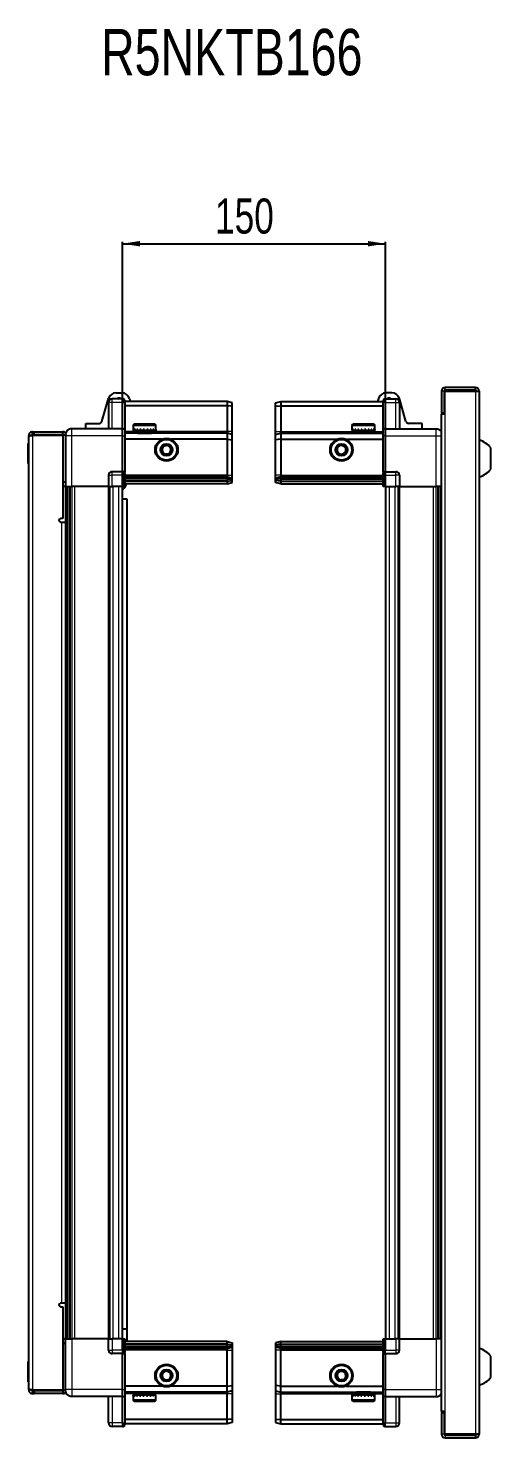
# Model space of a CAD drawing. Header units: millimetres. Extents: x 1132 to 5295, y 613 to 1952.
# Drawn here: x 3138 to 3402, y 1148 to 1952 of the extents above; entities that cross this region are included whole.
import ezdxf

# ---------------------------------------------------------------- set-up
doc = ezdxf.new("R2010")
doc.units = ezdxf.units.MM
doc.layers.add('FORMAT', color=7, linetype='Continuous')
doc.styles.add('SLDTEXTSTYLE0', font='TXT', dxfattribs={"width": 0.75})
doc.dimstyles.new('SLDDIMSTYLE0', dxfattribs={"dimtxt": 20, "dimasz": 10, "dimexe": 0, "dimexo": 0.0625, "dimgap": 5, "dimtad": 2, "dimdec": 1, "dimrnd": 1e-09, "dimzin": 12, "dimdsep": 46, "dimtxsty": 'SLDTEXTSTYLE0', "dimsah": 1, "dimcen": 0.09, "dimadec": 0, "dimazin": 3, "dimtfac": 1, "dimtofl": 0, "dimtmove": 0, "dimatfit": 3, "dimfxl": 0, "dimfrac": 2, "dimtolj": 1, "dimtzin": 12, "dimarcsym": 0})

# ---------------------------------------------------------------- blocks, each defined once
blk = doc.blocks.new('_D_5')
at = {"layer": 'FORMAT'}
for p, q in [((3192.11, 1690.11), (3192.11, 1829.6)), ((3192.11, 1828.6), (3342.11, 1828.6)), ((3342.11, 1690.11), (3342.11, 1829.6))]:
    blk.add_line(p, q, dxfattribs=at)
for points in [[(3192.11, 1828.6), (3202.11, 1827.07), (3202.11, 1830.14)], [(3342.11, 1828.6), (3332.11, 1830.14), (3332.11, 1827.07)]]:
    blk.add_solid(points, dxfattribs=at)
at = {"layer": 'FORMAT', "insert": (3244.94, 1854.39), "char_height": 20, "attachment_point": 1, "style": 'SLDTEXTSTYLE0'}
blk.add_mtext('150', dxfattribs=at)

msp = doc.modelspace()

# ---------------------------------------------------------------- linework, layer by layer
at = {"color": 7, "linetype": 'Continuous', "lineweight": 25}
for p, q in [((3373.96, 1744.5), (3373.96, 1732.1)), ((3375.46, 1744.5), (3375.46, 1732.1)), ((3375.96, 1731.6), (3375.96, 1744.5)), ((3375.96, 1744.5), (3393.36, 1744.5)), ((3393.36, 1746.6), (3376.06, 1746.6)), ((3393.36, 1745.1), (3376.06, 1745.1)), ((3393.36, 1745.1), (3393.36, 1746.6)), ((3393.36, 1744.5), (3395.46, 1744.5)), ((3395.46, 1744.5), (3395.46, 1149.7)), ((3180.48, 1727.19), (3184.25, 1740.34)), ((3184.26, 1738.1), (3184.26, 1723.1)), ((3192.26, 1740.1), (3186.26, 1740.1)), ((3188.57, 1743.6), (3191.8, 1743.6)), ((3192.26, 1740.1), (3192.59, 1740.1)), ((3192.26, 1740.1), (3192.26, 1738.1)), ((3192.26, 1723.3), (3192.26, 1738.1)), ((3192.26, 1723.3), (3192.26, 1738.1)), ((3193.46, 1739.6), (3192.59, 1740.1)), ((3193.46, 1738.1), (3193.46, 1739.6)), ((3251.76, 1738.6), (3193.46, 1738.6)), ((3193.46, 1738.1), (3193.46, 1723.3)), ((3196.12, 1740.34), (3196.62, 1738.6)), ((3251.76, 1738.6), (3251.76, 1736.1)), ((3254.76, 1737.8), (3251.76, 1738.6)), ((3254.76, 1735.95), (3254.76, 1737.8)), ((3279.46, 1737.8), (3282.46, 1738.6)), ((3279.46, 1735.95), (3279.46, 1737.8)), ((3282.46, 1738.6), (3282.46, 1736.1)), ((3282.46, 1738.6), (3340.76, 1738.6)), ((3338.09, 1740.34), (3337.59, 1738.6)), ((3341.62, 1740.1), (3340.76, 1739.6)), ((3340.76, 1739.6), (3340.76, 1738.1)), ((3340.76, 1723.3), (3340.76, 1738.1)), ((3341.96, 1740.1), (3341.62, 1740.1)), ((3341.96, 1738.1), (3341.96, 1740.1)), ((3341.96, 1740.1), (3347.96, 1740.1)), ((3341.96, 1738.1), (3341.96, 1723.3)), ((3345.64, 1743.6), (3342.42, 1743.6)), ((3349.96, 1738.1), (3349.96, 1723.1)), ((3353.74, 1727.19), (3349.97, 1740.34)), ((3251.76, 1736.1), (3193.46, 1736.1)), ((3251.76, 1736.1), (3251.76, 1721.6)), ((3254.76, 1735.95), (3251.76, 1736.1)), ((3254.76, 1721.6), (3254.76, 1735.95)), ((3279.46, 1735.95), (3282.46, 1736.1)), ((3279.46, 1721.6), (3279.46, 1735.95)), ((3282.46, 1736.1), (3282.46, 1721.6)), ((3282.46, 1736.1), (3340.76, 1736.1)), ((3373.86, 1731.6), (3373.86, 1162.6)), ((3373.86, 1731.6), (3375.96, 1731.6)), ((3373.96, 1732.1), (3375.46, 1732.1)), ((3140.86, 1719.85), (3140.86, 1721.35)), ((3140.86, 1721.35), (3141.76, 1721.35)), ((3141.76, 1719.85), (3141.76, 1721.35)), ((3141.76, 1721.35), (3158.26, 1721.35)), ((3158.26, 1719.85), (3158.26, 1721.35)), ((3192.26, 1723.1), (3163.26, 1723.1)), ((3171.31, 1723.1), (3171.31, 1726.1)), ((3171.31, 1726.1), (3179.03, 1726.1)), ((3192.26, 1723.1), (3192.26, 1723.3)), ((3192.26, 1723.1), (3193.46, 1723.1)), ((3192.26, 1719.1), (3192.26, 1723.1)), ((3193.46, 1723.3), (3193.46, 1723.1)), ((3193.46, 1723.1), (3193.46, 1719.1)), ((3251.76, 1720.6), (3193.46, 1720.6)), ((3198.26, 1725), (3198.26, 1722.6)), ((3198.26, 1722.6), (3198.26, 1722.1)), ((3198.26, 1722.1), (3198.39, 1722.1)), ((3198.58, 1722.6), (3198.39, 1722.6)), ((3198.39, 1722.6), (3198.39, 1722.1)), ((3198.39, 1722.1), (3198.58, 1722.1)), ((3198.58, 1722.6), (3198.58, 1722.1)), ((3198.58, 1722.1), (3199.11, 1722.1)), ((3199.06, 1725.8), (3206.23, 1725.8)), ((3199.51, 1722.6), (3199.11, 1722.6)), ((3199.11, 1722.6), (3199.11, 1722.1)), ((3199.11, 1722.1), (3199.51, 1722.1)), ((3199.51, 1722.6), (3199.51, 1722.1)), ((3199.51, 1722.1), (3200.38, 1722.1)), ((3200.36, 1722.1), (3200.36, 1722)), ((3200.36, 1722), (3209.16, 1722)), ((3200.95, 1722.6), (3200.38, 1722.6)), ((3200.38, 1722.6), (3200.38, 1722.1)), ((3200.38, 1722.1), (3200.95, 1722.1)), ((3200.76, 1721.6), (3201.45, 1721.12)), ((3200.76, 1721.6), (3205.79, 1721.6)), ((3201.45, 1721.12), (3200.76, 1720.64)), ((3200.76, 1720.64), (3200.76, 1720.6)), ((3200.76, 1720.64), (3205.79, 1720.64)), ((3200.95, 1722.6), (3200.95, 1722.1)), ((3200.95, 1722.1), (3202.08, 1722.1)), ((3201.45, 1721.12), (3205.61, 1721.12)), ((3202.77, 1722.6), (3202.08, 1722.6)), ((3202.08, 1722.6), (3202.08, 1722.1)), ((3202.08, 1722.1), (3202.77, 1722.1)), ((3202.77, 1722.6), (3202.77, 1722.1)), ((3202.77, 1722.1), (3204.04, 1722.1)), ((3204.78, 1722.6), (3204.04, 1722.6)), ((3204.04, 1722.6), (3204.04, 1722.1)), ((3204.04, 1722.1), (3204.27, 1722.1)), ((3204.27, 1722.6), (3204.27, 1722.1)), ((3204.77, 1722.6), (3204.77, 1722.1)), ((3204.77, 1722.1), (3204.78, 1722.1)), ((3204.78, 1722.6), (3204.78, 1722.1)), ((3204.78, 1722.1), (3206.07, 1722.1)), ((3205.61, 1721.12), (3208.07, 1721.12)), ((3205.79, 1721.6), (3208.76, 1721.6)), ((3205.79, 1720.64), (3208.76, 1720.64)), ((3206.79, 1722.6), (3206.07, 1722.6)), ((3206.07, 1722.6), (3206.07, 1722.1)), ((3206.13, 1722.6), (3206.13, 1722.1)), ((3206.13, 1722.1), (3206.79, 1722.1)), ((3206.23, 1725.8), (3210.46, 1725.8)), ((3206.79, 1722.6), (3206.79, 1722.1)), ((3206.79, 1722.1), (3207.97, 1722.1)), ((3208.59, 1722.6), (3207.97, 1722.6)), ((3207.97, 1722.6), (3207.97, 1722.1)), ((3207.97, 1722.1), (3208.59, 1722.1)), ((3208.07, 1721.12), (3208.76, 1721.6)), ((3208.76, 1720.64), (3208.07, 1721.12)), ((3208.59, 1722.6), (3208.59, 1722.1)), ((3208.59, 1722.1), (3209.56, 1722.1)), ((3208.76, 1720.6), (3208.76, 1720.64)), ((3209.16, 1722), (3209.16, 1722.1)), ((3210.03, 1722.6), (3209.56, 1722.6)), ((3209.56, 1722.6), (3209.56, 1722.1)), ((3209.56, 1722.1), (3210.03, 1722.1)), ((3210.03, 1722.6), (3210.03, 1722.1)), ((3210.03, 1722.1), (3210.68, 1722.1)), ((3210.95, 1722.6), (3210.68, 1722.6)), ((3210.68, 1722.6), (3210.68, 1722.1)), ((3210.68, 1722.1), (3210.95, 1722.1)), ((3210.95, 1722.6), (3210.95, 1722.1)), ((3210.95, 1722.1), (3211.22, 1722.1)), ((3211.26, 1722.6), (3211.22, 1722.6)), ((3211.22, 1722.6), (3211.22, 1722.1)), ((3211.22, 1722.1), (3211.26, 1722.1)), ((3211.26, 1722.6), (3211.26, 1725)), ((3211.26, 1722.6), (3211.26, 1722.1)), ((3251.76, 1721.6), (3251.76, 1720.6)), ((3251.76, 1720.6), (3251.76, 1717.1)), ((3254.76, 1719.8), (3251.76, 1720.6)), ((3254.76, 1719.8), (3254.76, 1721.6)), ((3279.46, 1719.8), (3279.46, 1721.6)), ((3279.46, 1719.8), (3282.46, 1720.6)), ((3282.46, 1721.6), (3282.46, 1720.6)), ((3282.46, 1720.6), (3282.46, 1717.1)), ((3282.46, 1720.6), (3340.76, 1720.6)), ((3322.96, 1725), (3322.96, 1722.1)), ((3322.96, 1722.1), (3322.99, 1722.1)), ((3323.11, 1722.6), (3322.99, 1722.6)), ((3322.99, 1722.6), (3322.99, 1722.1)), ((3322.99, 1722.1), (3323.11, 1722.1)), ((3323.11, 1722.6), (3323.11, 1722.1)), ((3323.11, 1722.1), (3323.52, 1722.1)), ((3323.86, 1722.6), (3323.52, 1722.6)), ((3323.52, 1722.6), (3323.52, 1722.1)), ((3323.52, 1722.1), (3323.86, 1722.1)), ((3323.76, 1725.8), (3335.16, 1725.8)), ((3323.86, 1722.6), (3323.86, 1722.1)), ((3323.86, 1722.1), (3324.64, 1722.1)), ((3325.16, 1722.6), (3324.64, 1722.6)), ((3324.64, 1722.6), (3324.64, 1722.1)), ((3324.64, 1722.1), (3325.16, 1722.1)), ((3325.06, 1722.1), (3325.06, 1722)), ((3325.06, 1722), (3333.86, 1722)), ((3325.16, 1722.6), (3325.16, 1722.1)), ((3325.16, 1722.1), (3326.22, 1722.1)), ((3325.46, 1721.6), (3326.15, 1721.12)), ((3325.46, 1721.6), (3333.46, 1721.6)), ((3326.15, 1721.12), (3325.46, 1720.64)), ((3325.46, 1720.64), (3325.46, 1720.6)), ((3325.46, 1720.64), (3333.46, 1720.64)), ((3326.15, 1721.12), (3332.77, 1721.12)), ((3326.88, 1722.6), (3326.22, 1722.6)), ((3326.22, 1722.6), (3326.22, 1722.1)), ((3326.22, 1722.1), (3326.88, 1722.1)), ((3326.88, 1722.6), (3326.88, 1722.1)), ((3326.88, 1722.1), (3328.12, 1722.1)), ((3328.85, 1722.6), (3328.12, 1722.6)), ((3328.12, 1722.6), (3328.12, 1722.1)), ((3328.12, 1722.1), (3328.55, 1722.1)), ((3328.55, 1722.6), (3328.55, 1722.1)), ((3328.85, 1722.6), (3328.85, 1722.1)), ((3328.85, 1722.1), (3330.15, 1722.1)), ((3330.88, 1722.6), (3330.15, 1722.6)), ((3330.15, 1722.6), (3330.15, 1722.1)), ((3330.42, 1722.6), (3330.42, 1722.1)), ((3330.42, 1722.1), (3330.88, 1722.1)), ((3330.88, 1722.6), (3330.88, 1722.1)), ((3330.88, 1722.1), (3332.11, 1722.1)), ((3332.77, 1722.6), (3332.11, 1722.6)), ((3332.11, 1722.6), (3332.11, 1722.1)), ((3332.11, 1722.1), (3332.77, 1722.1)), ((3332.77, 1722.6), (3332.77, 1722.1)), ((3332.77, 1722.1), (3333.82, 1722.1)), ((3332.77, 1721.12), (3333.46, 1721.6)), ((3333.46, 1720.64), (3332.77, 1721.12)), ((3333.46, 1720.6), (3333.46, 1720.64)), ((3334.34, 1722.6), (3333.82, 1722.6)), ((3333.82, 1722.6), (3333.82, 1722.1)), ((3333.82, 1722.1), (3334.34, 1722.1)), ((3333.86, 1722), (3333.86, 1722.1)), ((3334.34, 1722.6), (3334.34, 1722.1)), ((3334.34, 1722.1), (3335.09, 1722.1)), ((3335.42, 1722.6), (3335.09, 1722.6)), ((3335.09, 1722.6), (3335.09, 1722.1)), ((3335.09, 1722.1), (3335.42, 1722.1)), ((3335.42, 1722.6), (3335.42, 1722.1)), ((3335.42, 1722.1), (3335.82, 1722.1)), ((3335.93, 1722.6), (3335.82, 1722.6)), ((3335.82, 1722.6), (3335.82, 1722.1)), ((3335.82, 1722.1), (3335.93, 1722.1)), ((3335.93, 1722.6), (3335.93, 1722.1)), ((3335.93, 1722.1), (3335.96, 1722.1)), ((3335.96, 1722.1), (3335.96, 1725)), ((3340.76, 1723.1), (3340.76, 1723.3)), ((3341.96, 1723.1), (3340.76, 1723.1)), ((3340.76, 1719.1), (3340.76, 1723.1)), ((3341.96, 1723.3), (3341.96, 1723.1)), ((3341.96, 1723.1), (3341.96, 1719.1)), ((3341.96, 1723.1), (3370.96, 1723.1)), ((3362.91, 1726.1), (3355.18, 1726.1)), ((3362.91, 1723.1), (3362.91, 1726.1)), ((3138.76, 1714.74), (3138.46, 1714.74)), ((3138.46, 1703.17), (3138.46, 1714.74)), ((3140.26, 1719.25), (3138.76, 1719.25)), ((3138.76, 1718.75), (3138.76, 1719.25)), ((3138.76, 1175.45), (3138.76, 1718.75)), ((3140.86, 1719.85), (3141.76, 1719.85)), ((3140.86, 1719.35), (3158.26, 1719.35)), ((3141.76, 1719.85), (3158.26, 1719.85)), ((3159.76, 1719.35), (3158.26, 1719.35)), ((3158.26, 1719.35), (3158.26, 1671.85)), ((3159.76, 1719.1), (3159.76, 1690.1)), ((3192.26, 1698.8), (3192.26, 1719.1)), ((3193.46, 1719.1), (3193.46, 1698.8)), ((3214.76, 1717.1), (3193.46, 1717.1)), ((3251.76, 1717.1), (3219.76, 1717.1)), ((3251.76, 1717.1), (3251.76, 1696.6)), ((3251.76, 1717.1), (3254.76, 1716.77)), ((3254.76, 1716.77), (3254.76, 1719.8)), ((3254.76, 1696.6), (3254.76, 1716.77)), ((3279.46, 1716.77), (3279.46, 1719.8)), ((3282.46, 1717.1), (3279.46, 1716.77)), ((3279.46, 1696.6), (3279.46, 1716.77)), ((3282.46, 1717.1), (3282.46, 1696.6)), ((3282.46, 1717.1), (3314.46, 1717.1)), ((3319.46, 1717.1), (3340.76, 1717.1)), ((3340.76, 1698.8), (3340.76, 1719.1)), ((3341.96, 1719.1), (3341.96, 1698.8)), ((3402.06, 1700.1), (3402.06, 1712.1)), ((3138.46, 1703.17), (3138.76, 1703.17)), ((3184.26, 1696.6), (3184.26, 1690.1)), ((3192.26, 1698.6), (3186.26, 1698.6)), ((3192.26, 1698.6), (3192.26, 1698.8)), ((3192.26, 1698.6), (3192.26, 1696.6)), ((3192.26, 1698.6), (3193.46, 1698.6)), ((3192.26, 1690.1), (3192.26, 1696.6)), ((3192.26, 1690.1), (3192.26, 1696.6)), ((3192.59, 1690.1), (3192.59, 1696.6)), ((3193.46, 1698.8), (3193.46, 1698.6)), ((3193.46, 1697.93), (3193.46, 1698.6)), ((3193.46, 1697.93), (3193.46, 1690.1)), ((3251.76, 1696.6), (3251.76, 1695.6)), ((3254.76, 1694.8), (3254.76, 1696.6)), ((3279.46, 1694.8), (3279.46, 1696.6)), ((3282.46, 1696.6), (3282.46, 1695.6)), ((3340.76, 1698.6), (3340.76, 1698.8)), ((3341.96, 1698.6), (3340.76, 1698.6)), ((3340.76, 1698.6), (3340.76, 1697.93)), ((3340.76, 1690.1), (3340.76, 1697.93)), ((3341.62, 1696.6), (3341.62, 1690.1)), ((3341.96, 1698.8), (3341.96, 1698.6)), ((3341.96, 1696.6), (3341.96, 1698.6)), ((3341.96, 1696.6), (3341.96, 1698.6)), ((3341.96, 1698.6), (3347.96, 1698.6)), ((3341.96, 1696.6), (3341.96, 1690.1)), ((3349.96, 1696.6), (3349.96, 1690.1)), ((3158.26, 1692.85), (3159.76, 1692.85)), ((3159.76, 1690.1), (3158.26, 1690.1)), ((3160.41, 1204.1), (3160.41, 1690.1)), ((3162.2, 1690.1), (3162.2, 1204.1)), ((3162.23, 1690.1), (3162.23, 1204.1)), ((3184.26, 1690.1), (3163.26, 1690.1)), ((3184.26, 1690.1), (3186.26, 1690.1)), ((3184.91, 1204.1), (3184.91, 1690.1)), ((3192.26, 1690.1), (3186.26, 1690.1)), ((3192.11, 1204.1), (3192.11, 1690.1)), ((3192.26, 1690.1), (3192.59, 1690.1)), ((3192.26, 1690.1), (3192.26, 1690.1)), ((3193.46, 1690.1), (3192.59, 1690.1)), ((3192.59, 1690.1), (3192.59, 1690.1)), ((3251.76, 1695.6), (3193.46, 1695.6)), ((3251.76, 1694.6), (3193.46, 1694.6)), ((3251.76, 1693.1), (3193.46, 1693.1)), ((3251.76, 1691.6), (3193.46, 1691.6)), ((3251.76, 1695.6), (3251.76, 1694.6)), ((3251.76, 1695.6), (3254.76, 1694.8)), ((3251.76, 1694.6), (3251.76, 1693.1)), ((3251.76, 1694.6), (3254.76, 1694.06)), ((3251.76, 1693.1), (3254.76, 1693.56)), ((3251.76, 1693.1), (3251.76, 1691.6)), ((3251.76, 1691.6), (3254.76, 1692.41)), ((3254.76, 1694.06), (3254.76, 1694.8)), ((3254.76, 1693.56), (3254.76, 1694.06)), ((3254.76, 1692.41), (3254.76, 1693.56)), ((3282.46, 1695.6), (3279.46, 1694.8)), ((3279.46, 1694.06), (3279.46, 1694.8)), ((3282.46, 1694.6), (3279.46, 1694.06)), ((3279.46, 1693.56), (3279.46, 1694.06)), ((3282.46, 1693.1), (3279.46, 1693.56)), ((3279.46, 1692.41), (3279.46, 1693.56)), ((3282.46, 1691.6), (3279.46, 1692.41)), ((3282.46, 1695.6), (3282.46, 1694.6)), ((3282.46, 1695.6), (3340.76, 1695.6)), ((3282.46, 1694.6), (3282.46, 1693.1)), ((3282.46, 1694.6), (3340.76, 1694.6)), ((3282.46, 1693.1), (3340.76, 1693.1)), ((3282.46, 1693.1), (3282.46, 1691.6)), ((3282.46, 1691.6), (3340.76, 1691.6)), ((3341.62, 1690.1), (3340.76, 1690.1)), ((3341.96, 1690.1), (3341.62, 1690.1)), ((3341.96, 1690.1), (3347.96, 1690.1)), ((3342.11, 1690.1), (3342.11, 1204.1)), ((3349.96, 1690.1), (3347.96, 1690.1)), ((3349.31, 1690.1), (3349.31, 1204.1)), ((3349.96, 1690.1), (3370.96, 1690.1)), ((3371.98, 1204.1), (3371.98, 1690.1)), ((3372.02, 1204.1), (3372.02, 1690.1)), ((3373.81, 1690.1), (3373.81, 1204.1)), ((3192.11, 1683.1), (3194.61, 1683.1)), ((3194.61, 1683.1), (3194.61, 1209.6)), ((3158.26, 1671.85), (3156.91, 1671.85)), ((3156.91, 1669.85), (3157.66, 1669.85)), ((3157.66, 1669.85), (3159.76, 1669.85)), ((3159.76, 1669.85), (3159.76, 1224.35)), ((3157.66, 1224.35), (3156.91, 1224.35)), ((3156.91, 1222.35), (3158.26, 1222.35)), ((3159.76, 1224.35), (3157.66, 1224.35)), ((3158.26, 1222.35), (3158.26, 1174.85)), ((3194.61, 1209.6), (3192.11, 1209.6)), ((3194.61, 1209.6), (3194.61, 1202.6)), ((3159.76, 1204.1), (3158.26, 1204.1)), ((3159.76, 1201.35), (3158.26, 1201.35)), ((3159.76, 1175.1), (3159.76, 1204.1)), ((3184.26, 1204.1), (3163.26, 1204.1)), ((3184.26, 1197.6), (3184.26, 1204.1)), ((3184.26, 1204.1), (3186.26, 1204.1)), ((3192.26, 1204.1), (3186.26, 1204.1)), ((3192.26, 1197.6), (3192.26, 1204.1)), ((3192.26, 1204.1), (3192.59, 1204.1)), ((3192.59, 1197.6), (3192.59, 1204.1)), ((3192.59, 1204.1), (3193.46, 1204.1)), ((3193.46, 1204.1), (3193.46, 1196.28)), ((3251.76, 1202.6), (3193.46, 1202.6)), ((3251.76, 1201.1), (3193.46, 1201.1)), ((3251.76, 1199.6), (3193.46, 1199.6)), ((3251.76, 1198.6), (3193.46, 1198.6)), ((3251.76, 1201.1), (3251.76, 1202.6)), ((3251.76, 1202.6), (3254.76, 1201.8)), ((3251.76, 1199.6), (3251.76, 1201.1)), ((3251.76, 1201.1), (3254.76, 1200.65)), ((3251.76, 1199.6), (3254.76, 1200.15)), ((3251.76, 1198.6), (3251.76, 1199.6)), ((3251.76, 1198.6), (3254.76, 1199.41)), ((3251.76, 1197.6), (3251.76, 1198.6)), ((3254.76, 1201.8), (3254.76, 1200.65)), ((3254.76, 1200.65), (3254.76, 1200.15)), ((3254.76, 1200.15), (3254.76, 1199.41)), ((3254.76, 1199.41), (3254.76, 1197.6)), ((3282.46, 1202.6), (3279.46, 1201.8)), ((3279.46, 1201.8), (3279.46, 1200.65)), ((3282.46, 1201.1), (3279.46, 1200.65)), ((3279.46, 1200.65), (3279.46, 1200.15)), ((3282.46, 1199.6), (3279.46, 1200.15)), ((3279.46, 1200.15), (3279.46, 1199.41)), ((3282.46, 1198.6), (3279.46, 1199.41)), ((3279.46, 1199.41), (3279.46, 1197.6)), ((3282.46, 1201.1), (3282.46, 1202.6)), ((3282.46, 1202.6), (3340.76, 1202.6)), ((3282.46, 1199.6), (3282.46, 1201.1)), ((3282.46, 1201.1), (3340.76, 1201.1)), ((3282.46, 1199.6), (3340.76, 1199.6)), ((3282.46, 1198.6), (3282.46, 1199.6)), ((3282.46, 1198.6), (3340.76, 1198.6)), ((3282.46, 1197.6), (3282.46, 1198.6)), ((3340.76, 1196.28), (3340.76, 1204.1)), ((3340.76, 1204.1), (3341.62, 1204.1)), ((3341.62, 1204.1), (3341.62, 1204.1)), ((3341.62, 1204.1), (3341.62, 1197.6)), ((3341.96, 1204.1), (3341.62, 1204.1)), ((3341.96, 1204.1), (3341.96, 1197.6)), ((3341.96, 1204.1), (3341.96, 1204.1)), ((3341.96, 1204.1), (3347.96, 1204.1)), ((3341.96, 1204.1), (3341.96, 1197.6)), ((3349.96, 1204.1), (3347.96, 1204.1)), ((3349.96, 1197.6), (3349.96, 1204.1)), ((3349.96, 1204.1), (3370.96, 1204.1)), ((3138.76, 1191.04), (3138.46, 1191.04)), ((3138.46, 1181.36), (3138.46, 1191.04)), ((3192.26, 1195.6), (3186.26, 1195.6)), ((3192.26, 1197.6), (3192.26, 1195.6)), ((3192.26, 1197.6), (3192.26, 1195.6)), ((3192.26, 1195.6), (3193.46, 1195.6)), ((3192.26, 1195.4), (3192.26, 1195.6)), ((3192.26, 1175.1), (3192.26, 1195.4)), ((3193.46, 1195.6), (3193.46, 1196.28)), ((3193.46, 1195.6), (3193.46, 1195.4)), ((3193.46, 1195.4), (3193.46, 1175.1)), ((3251.76, 1177.1), (3251.76, 1197.6)), ((3254.76, 1197.6), (3254.76, 1177.44)), ((3279.46, 1197.6), (3279.46, 1177.44)), ((3282.46, 1177.1), (3282.46, 1197.6)), ((3340.76, 1196.28), (3340.76, 1195.6)), ((3341.96, 1195.6), (3340.76, 1195.6)), ((3340.76, 1195.4), (3340.76, 1195.6)), ((3340.76, 1175.1), (3340.76, 1195.4)), ((3341.96, 1195.6), (3341.96, 1197.6)), ((3341.96, 1195.6), (3341.96, 1195.4)), ((3341.96, 1195.6), (3347.96, 1195.6)), ((3341.96, 1195.4), (3341.96, 1175.1)), ((3402.06, 1182.1), (3402.06, 1194.1)), ((3138.46, 1179.47), (3138.46, 1181.36)), ((3138.46, 1179.47), (3138.76, 1179.47)), ((3138.76, 1174.95), (3138.76, 1175.45)), ((3140.26, 1174.95), (3138.76, 1174.95)), ((3158.26, 1174.85), (3140.86, 1174.85)), ((3140.86, 1174.35), (3140.86, 1172.85)), ((3140.86, 1174.35), (3141.76, 1174.35)), ((3141.76, 1174.35), (3141.76, 1172.85)), ((3158.26, 1174.35), (3141.76, 1174.35)), ((3158.26, 1174.85), (3159.76, 1174.85)), ((3158.26, 1174.35), (3158.26, 1172.85)), ((3192.26, 1171.1), (3192.26, 1175.1)), ((3214.76, 1177.1), (3193.46, 1177.1)), ((3193.46, 1175.1), (3193.46, 1171.1)), ((3251.76, 1177.1), (3219.76, 1177.1)), ((3251.76, 1177.1), (3254.76, 1177.44)), ((3251.76, 1173.6), (3251.76, 1177.1)), ((3254.76, 1174.41), (3251.76, 1173.6)), ((3254.76, 1177.44), (3254.76, 1174.41)), ((3254.76, 1174.41), (3254.76, 1172.6)), ((3282.46, 1177.1), (3279.46, 1177.44)), ((3279.46, 1177.44), (3279.46, 1174.41)), ((3279.46, 1174.41), (3282.46, 1173.6)), ((3279.46, 1174.41), (3279.46, 1172.6)), ((3282.46, 1177.1), (3314.46, 1177.1)), ((3282.46, 1173.6), (3282.46, 1177.1)), ((3319.46, 1177.1), (3340.76, 1177.1)), ((3340.76, 1171.1), (3340.76, 1175.1)), ((3341.96, 1175.1), (3341.96, 1171.1)), ((3140.86, 1172.85), (3141.76, 1172.85)), ((3158.26, 1172.85), (3141.76, 1172.85)), ((3192.26, 1171.1), (3163.26, 1171.1)), ((3184.26, 1156.1), (3184.26, 1171.1)), ((3192.26, 1171.1), (3193.46, 1171.1)), ((3192.26, 1170.9), (3192.26, 1171.1)), ((3192.26, 1156.1), (3192.26, 1170.9)), ((3251.76, 1173.6), (3193.46, 1173.6)), ((3193.46, 1171.1), (3193.46, 1170.9)), ((3193.46, 1170.9), (3193.46, 1156.1)), ((3198.26, 1172.1), (3198.26, 1169.2)), ((3198.35, 1172.1), (3198.26, 1172.1)), ((3198.35, 1171.6), (3198.35, 1172.1)), ((3198.52, 1172.1), (3198.35, 1172.1)), ((3198.35, 1171.6), (3198.52, 1171.6)), ((3198.52, 1171.6), (3198.52, 1172.1)), ((3199.01, 1172.1), (3198.52, 1172.1)), ((3199.01, 1171.6), (3199.01, 1172.1)), ((3199.39, 1172.1), (3199.01, 1172.1)), ((3199.01, 1171.6), (3199.39, 1171.6)), ((3199.21, 1168.4), (3199.06, 1168.4)), ((3210.46, 1168.4), (3199.21, 1168.4)), ((3199.39, 1171.6), (3199.39, 1172.1)), ((3200.23, 1172.1), (3199.39, 1172.1)), ((3200.23, 1171.6), (3200.23, 1172.1)), ((3200.79, 1172.1), (3200.23, 1172.1)), ((3200.23, 1171.6), (3200.79, 1171.6)), ((3200.36, 1172.2), (3200.36, 1172.1)), ((3205.76, 1172.2), (3200.36, 1172.2)), ((3200.76, 1173.6), (3200.76, 1173.57)), ((3200.76, 1173.57), (3201.45, 1173.09)), ((3200.86, 1173.57), (3200.76, 1173.57)), ((3201.45, 1173.09), (3200.76, 1172.6)), ((3200.86, 1172.6), (3200.76, 1172.6)), ((3200.79, 1171.6), (3200.79, 1172.1)), ((3201.89, 1172.1), (3200.79, 1172.1)), ((3208.76, 1173.57), (3200.86, 1173.57)), ((3208.76, 1172.6), (3200.86, 1172.6)), ((3201.53, 1173.09), (3201.45, 1173.09)), ((3208.07, 1173.09), (3201.53, 1173.09)), ((3201.89, 1171.6), (3201.89, 1172.1)), ((3202.57, 1172.1), (3201.89, 1172.1)), ((3201.89, 1171.6), (3202.57, 1171.6)), ((3202.57, 1171.6), (3202.57, 1172.1)), ((3203.84, 1172.1), (3202.57, 1172.1)), ((3203.84, 1171.6), (3203.84, 1172.1)), ((3204.13, 1172.1), (3203.84, 1172.1)), ((3203.84, 1171.6), (3204.57, 1171.6)), ((3204.13, 1171.6), (3204.13, 1172.1)), ((3204.57, 1171.6), (3204.57, 1172.1)), ((3205.87, 1172.1), (3204.57, 1172.1)), ((3209.16, 1172.2), (3205.76, 1172.2)), ((3205.87, 1171.6), (3205.87, 1172.1)), ((3205.87, 1171.6), (3206.59, 1171.6)), ((3206, 1171.6), (3206, 1172.1)), ((3206.59, 1172.1), (3206, 1172.1)), ((3206.59, 1171.6), (3206.59, 1172.1)), ((3207.79, 1172.1), (3206.59, 1172.1)), ((3207.79, 1171.6), (3207.79, 1172.1)), ((3208.43, 1172.1), (3207.79, 1172.1)), ((3207.79, 1171.6), (3208.43, 1171.6)), ((3208.07, 1173.09), (3208.76, 1173.57)), ((3208.76, 1172.6), (3208.07, 1173.09)), ((3208.43, 1171.6), (3208.43, 1172.1)), ((3209.42, 1172.1), (3208.43, 1172.1)), ((3208.76, 1173.57), (3208.76, 1173.6)), ((3209.16, 1172.1), (3209.16, 1172.2)), ((3209.42, 1171.6), (3209.42, 1172.1)), ((3209.9, 1172.1), (3209.42, 1172.1)), ((3209.42, 1171.6), (3209.9, 1171.6)), ((3209.9, 1171.6), (3209.9, 1172.1)), ((3210.59, 1172.1), (3209.9, 1172.1)), ((3210.59, 1171.6), (3210.59, 1172.1)), ((3210.88, 1172.1), (3210.59, 1172.1)), ((3210.59, 1171.6), (3210.88, 1171.6)), ((3210.88, 1171.6), (3210.88, 1172.1)), ((3211.19, 1172.1), (3210.88, 1172.1)), ((3211.19, 1171.6), (3211.19, 1172.1)), ((3211.25, 1172.1), (3211.19, 1172.1)), ((3211.19, 1171.6), (3211.25, 1171.6)), ((3211.25, 1171.6), (3211.25, 1172.1)), ((3211.26, 1172.1), (3211.25, 1172.1)), ((3211.26, 1169.2), (3211.26, 1172.1)), ((3251.76, 1172.6), (3251.76, 1173.6)), ((3251.76, 1158.1), (3251.76, 1172.6)), ((3254.76, 1172.6), (3254.76, 1158.26)), ((3279.46, 1172.6), (3279.46, 1158.26)), ((3282.46, 1173.6), (3340.76, 1173.6)), ((3282.46, 1172.6), (3282.46, 1173.6)), ((3282.46, 1158.1), (3282.46, 1172.6)), ((3322.96, 1172.1), (3322.96, 1169.2)), ((3322.98, 1172.1), (3322.96, 1172.1)), ((3322.98, 1171.6), (3322.98, 1172.1)), ((3323.07, 1172.1), (3322.98, 1172.1)), ((3322.98, 1171.6), (3323.07, 1171.6)), ((3323.07, 1171.6), (3323.07, 1172.1)), ((3323.45, 1172.1), (3323.07, 1172.1)), ((3323.45, 1171.6), (3323.45, 1172.1)), ((3323.76, 1172.1), (3323.45, 1172.1)), ((3323.45, 1171.6), (3323.76, 1171.6)), ((3323.76, 1171.6), (3323.76, 1172.1)), ((3324.5, 1172.1), (3323.76, 1172.1)), ((3335.16, 1168.4), (3323.76, 1168.4)), ((3324.5, 1171.6), (3324.5, 1172.1)), ((3325.01, 1172.1), (3324.5, 1172.1)), ((3324.5, 1171.6), (3325.01, 1171.6)), ((3325.01, 1171.6), (3325.01, 1172.1)), ((3326.05, 1172.1), (3325.01, 1172.1)), ((3325.06, 1172.2), (3325.06, 1172.1)), ((3333.86, 1172.2), (3325.06, 1172.2)), ((3325.46, 1173.6), (3325.46, 1173.57)), ((3325.46, 1173.57), (3326.15, 1173.09)), ((3333.46, 1173.57), (3325.46, 1173.57)), ((3326.15, 1173.09), (3325.46, 1172.6)), ((3333.46, 1172.6), (3325.46, 1172.6)), ((3326.05, 1171.6), (3326.05, 1172.1)), ((3326.7, 1172.1), (3326.05, 1172.1)), ((3326.05, 1171.6), (3326.7, 1171.6)), ((3332.77, 1173.09), (3326.15, 1173.09)), ((3326.7, 1171.6), (3326.7, 1172.1)), ((3327.92, 1172.1), (3326.7, 1172.1)), ((3327.92, 1171.6), (3327.92, 1172.1)), ((3328.42, 1172.1), (3327.92, 1172.1)), ((3327.92, 1171.6), (3328.65, 1171.6)), ((3328.42, 1171.6), (3328.42, 1172.1)), ((3328.65, 1171.6), (3328.65, 1172.1)), ((3329.95, 1172.1), (3328.65, 1172.1)), ((3329.95, 1171.6), (3329.95, 1172.1)), ((3329.95, 1171.6), (3330.68, 1171.6)), ((3330.29, 1171.6), (3330.29, 1172.1)), ((3330.68, 1172.1), (3330.29, 1172.1)), ((3330.68, 1171.6), (3330.68, 1172.1)), ((3331.93, 1172.1), (3330.68, 1172.1)), ((3331.93, 1171.6), (3331.93, 1172.1)), ((3332.59, 1172.1), (3331.93, 1172.1)), ((3331.93, 1171.6), (3332.59, 1171.6)), ((3332.59, 1171.6), (3332.59, 1172.1)), ((3333.67, 1172.1), (3332.59, 1172.1)), ((3332.77, 1173.09), (3333.46, 1173.57)), ((3333.46, 1172.6), (3332.77, 1173.09)), ((3333.46, 1173.57), (3333.46, 1173.6)), ((3333.67, 1171.6), (3333.67, 1172.1)), ((3334.2, 1172.1), (3333.67, 1172.1)), ((3333.67, 1171.6), (3334.2, 1171.6)), ((3333.86, 1172.1), (3333.86, 1172.2)), ((3334.2, 1171.6), (3334.2, 1172.1)), ((3334.99, 1172.1), (3334.2, 1172.1)), ((3334.99, 1171.6), (3334.99, 1172.1)), ((3335.34, 1172.1), (3334.99, 1172.1)), ((3334.99, 1171.6), (3335.34, 1171.6)), ((3335.34, 1171.6), (3335.34, 1172.1)), ((3335.77, 1172.1), (3335.34, 1172.1)), ((3335.77, 1171.6), (3335.77, 1172.1)), ((3335.91, 1172.1), (3335.77, 1172.1)), ((3335.77, 1171.6), (3335.91, 1171.6)), ((3335.91, 1171.6), (3335.91, 1172.1)), ((3335.96, 1172.1), (3335.91, 1172.1)), ((3335.96, 1169.2), (3335.96, 1172.1)), ((3341.96, 1171.1), (3340.76, 1171.1)), ((3340.76, 1170.9), (3340.76, 1171.1)), ((3340.76, 1156.1), (3340.76, 1170.9)), ((3341.96, 1171.1), (3341.96, 1170.9)), ((3341.96, 1171.1), (3370.96, 1171.1)), ((3341.96, 1170.9), (3341.96, 1156.1)), ((3341.96, 1170.9), (3341.96, 1156.1)), ((3349.96, 1156.1), (3349.96, 1171.1)), ((3251.76, 1158.1), (3193.46, 1158.1)), ((3254.76, 1158.26), (3251.76, 1158.1)), ((3251.76, 1155.6), (3251.76, 1158.1)), ((3254.76, 1158.26), (3254.76, 1156.41)), ((3279.46, 1158.26), (3282.46, 1158.1)), ((3279.46, 1158.26), (3279.46, 1156.41)), ((3282.46, 1158.1), (3340.76, 1158.1)), ((3282.46, 1155.6), (3282.46, 1158.1)), ((3375.96, 1162.6), (3373.86, 1162.6)), ((3373.96, 1162.1), (3375.46, 1162.1)), ((3373.96, 1162.1), (3373.96, 1149.7)), ((3375.46, 1162.1), (3375.46, 1149.7)), ((3375.96, 1149.7), (3375.96, 1162.6)), ((3192.26, 1154.1), (3186.26, 1154.1)), ((3192.26, 1156.1), (3192.26, 1154.1)), ((3192.26, 1154.1), (3192.59, 1154.1)), ((3192.26, 1154.1), (3192.59, 1154.1)), ((3192.26, 1154.1), (3192.26, 1154.1)), ((3192.59, 1154.1), (3193.46, 1154.6)), ((3192.59, 1154.1), (3193.46, 1154.6)), ((3193.46, 1154.6), (3193.46, 1156.1)), ((3251.76, 1155.6), (3193.46, 1155.6)), ((3254.76, 1156.41), (3251.76, 1155.6)), ((3279.46, 1156.41), (3282.46, 1155.6)), ((3282.46, 1155.6), (3340.76, 1155.6)), ((3340.76, 1156.1), (3340.76, 1154.6)), ((3340.76, 1154.6), (3341.62, 1154.1)), ((3341.96, 1154.1), (3341.62, 1154.1)), ((3341.96, 1154.1), (3341.96, 1156.1)), ((3341.96, 1154.1), (3347.96, 1154.1)), ((3393.36, 1149.7), (3375.96, 1149.7)), ((3395.46, 1149.7), (3393.36, 1149.7)), ((3376.06, 1149.1), (3393.36, 1149.1)), ((3376.06, 1147.6), (3393.36, 1147.6)), ((3393.36, 1149.1), (3393.36, 1147.6))]:
    msp.add_line(p, q, dxfattribs=at)
at = {"color": 8, "linetype": 'Continuous', "lineweight": 18}
for p, q in [((3375.46, 1744.5), (3373.96, 1744.5)), ((3376.06, 1745.1), (3376.06, 1746.6)), ((3393.36, 1744.5), (3393.36, 1149.7)), ((3186.26, 1738.1), (3184.26, 1738.1)), ((3186.26, 1738.1), (3186.26, 1740.1)), ((3186.26, 1723.1), (3186.26, 1738.1)), ((3192.26, 1738.1), (3186.26, 1738.1)), ((3192.26, 1738.1), (3193.46, 1738.1)), ((3341.96, 1738.1), (3340.76, 1738.1)), ((3341.96, 1738.1), (3347.96, 1738.1)), ((3347.96, 1738.1), (3347.96, 1740.1)), ((3347.96, 1723.1), (3347.96, 1738.1)), ((3347.96, 1738.1), (3349.96, 1738.1)), ((3375.96, 1731.6), (3375.96, 1162.6)), ((3192.26, 1723.3), (3193.46, 1723.3)), ((3200.76, 1721.6), (3193.46, 1721.6)), ((3198.26, 1725), (3206.43, 1725)), ((3206.43, 1725), (3211.26, 1725)), ((3251.76, 1721.6), (3208.76, 1721.6)), ((3254.76, 1721.6), (3251.76, 1721.6)), ((3279.46, 1721.6), (3282.46, 1721.6)), ((3282.46, 1721.6), (3325.46, 1721.6)), ((3322.96, 1725), (3335.96, 1725)), ((3333.46, 1721.6), (3340.76, 1721.6)), ((3340.76, 1723.3), (3341.96, 1723.3)), ((3140.86, 1719.35), (3140.86, 1174.85)), ((3163.26, 1690.1), (3163.26, 1719.1)), ((3192.26, 1719.1), (3163.26, 1719.1)), ((3192.26, 1719.1), (3193.46, 1719.1)), ((3341.96, 1719.1), (3340.76, 1719.1)), ((3341.96, 1719.1), (3370.96, 1719.1)), ((3370.96, 1690.1), (3370.96, 1719.1)), ((3184.26, 1696.6), (3186.26, 1696.6)), ((3186.26, 1696.6), (3186.26, 1698.6)), ((3186.26, 1690.1), (3186.26, 1696.6)), ((3192.26, 1696.6), (3186.26, 1696.6)), ((3192.26, 1698.8), (3193.46, 1698.8)), ((3192.26, 1696.6), (3192.59, 1696.6)), ((3251.76, 1696.6), (3193.46, 1696.6)), ((3251.76, 1696.6), (3254.76, 1696.6)), ((3282.46, 1696.6), (3279.46, 1696.6)), ((3282.46, 1696.6), (3340.76, 1696.6)), ((3340.76, 1698.8), (3341.96, 1698.8)), ((3341.96, 1696.6), (3341.62, 1696.6)), ((3341.96, 1696.6), (3347.96, 1696.6)), ((3347.96, 1696.6), (3347.96, 1698.6)), ((3347.96, 1690.1), (3347.96, 1696.6)), ((3349.96, 1696.6), (3347.96, 1696.6)), ((3159.76, 1669.85), (3159.76, 1690.1)), ((3160.99, 1690.1), (3160.99, 1204.1)), ((3163.44, 1204.1), (3163.44, 1690.1)), ((3164.85, 1690.1), (3164.85, 1204.1)), ((3184.26, 1204.1), (3184.26, 1690.1)), ((3186.91, 1204.1), (3186.91, 1690.1)), ((3190.11, 1204.1), (3190.11, 1690.1)), ((3192.26, 1690.1), (3192.59, 1690.1)), ((3344.11, 1690.1), (3344.11, 1204.1)), ((3347.31, 1690.1), (3347.31, 1204.1)), ((3349.96, 1690.1), (3349.96, 1204.1)), ((3369.36, 1204.1), (3369.36, 1690.1)), ((3370.77, 1690.1), (3370.77, 1204.1)), ((3373.22, 1204.1), (3373.22, 1690.1)), ((3157.66, 1224.35), (3157.66, 1669.85)), ((3159.76, 1204.1), (3159.76, 1224.35)), ((3163.26, 1204.1), (3163.26, 1175.1)), ((3186.26, 1204.1), (3186.26, 1197.6)), ((3341.96, 1204.1), (3341.62, 1204.1)), ((3347.96, 1204.1), (3347.96, 1197.6)), ((3370.96, 1204.1), (3370.96, 1175.1)), ((3184.26, 1197.6), (3186.26, 1197.6)), ((3186.26, 1197.6), (3186.26, 1195.6)), ((3192.26, 1197.6), (3186.26, 1197.6)), ((3192.26, 1197.6), (3192.59, 1197.6)), ((3193.46, 1195.4), (3192.26, 1195.4)), ((3251.76, 1197.6), (3193.46, 1197.6)), ((3251.76, 1197.6), (3254.76, 1197.6)), ((3282.46, 1197.6), (3279.46, 1197.6)), ((3282.46, 1197.6), (3340.76, 1197.6)), ((3341.96, 1195.4), (3340.76, 1195.4)), ((3341.96, 1197.6), (3341.62, 1197.6)), ((3341.96, 1197.6), (3347.96, 1197.6)), ((3349.96, 1197.6), (3347.96, 1197.6)), ((3347.96, 1197.6), (3347.96, 1195.6)), ((3192.26, 1175.1), (3163.26, 1175.1)), ((3192.26, 1175.1), (3193.46, 1175.1)), ((3341.96, 1175.1), (3340.76, 1175.1)), ((3341.96, 1175.1), (3370.96, 1175.1)), ((3186.26, 1171.1), (3186.26, 1156.1)), ((3193.46, 1170.9), (3192.26, 1170.9)), ((3200.76, 1172.6), (3193.46, 1172.6)), ((3198.43, 1169.2), (3198.26, 1169.2)), ((3211.26, 1169.2), (3198.43, 1169.2)), ((3251.76, 1172.6), (3208.76, 1172.6)), ((3254.76, 1172.6), (3251.76, 1172.6)), ((3279.46, 1172.6), (3282.46, 1172.6)), ((3282.46, 1172.6), (3325.46, 1172.6)), ((3335.96, 1169.2), (3322.96, 1169.2)), ((3333.46, 1172.6), (3340.76, 1172.6)), ((3341.96, 1170.9), (3340.76, 1170.9)), ((3347.96, 1171.1), (3347.96, 1156.1)), ((3186.26, 1156.1), (3184.26, 1156.1)), ((3186.26, 1156.1), (3186.26, 1154.1)), ((3192.26, 1156.1), (3186.26, 1156.1)), ((3192.26, 1156.1), (3193.46, 1156.1)), ((3341.96, 1156.1), (3340.76, 1156.1)), ((3341.96, 1156.1), (3347.96, 1156.1)), ((3347.96, 1156.1), (3349.96, 1156.1)), ((3347.96, 1156.1), (3347.96, 1154.1)), ((3375.46, 1149.7), (3373.96, 1149.7)), ((3376.06, 1149.1), (3376.06, 1147.6))]:
    msp.add_line(p, q, dxfattribs=at)
at = {"color": 7, "linetype": 'Continuous', "lineweight": 25}
for centre, radius in [((3217.26, 1711.1), 6.5), ((3217.26, 1711.1), 3.46), ((3316.96, 1711.1), 6.5), ((3316.96, 1711.1), 3.46), ((3217.26, 1183.1), 6.5), ((3217.26, 1183.1), 3.46), ((3316.96, 1183.1), 6.5), ((3316.96, 1183.1), 3.46)]:
    msp.add_circle(centre, radius, dxfattribs=at)
at = {"color": 8, "linetype": 'Continuous', "lineweight": 18}
for centre in [(3217.26, 1711.1), (3316.96, 1711.1), (3217.26, 1183.1), (3316.96, 1183.1)]:
    msp.add_circle(centre, 5.7, dxfattribs=at)
at = {"color": 7, "linetype": 'Continuous', "lineweight": 25}
for centre, radius, start, end in [((3376.06, 1744.5), 2.1, 90, 180), ((3376.06, 1744.5), 0.6, 90, 180), ((3393.36, 1744.5), 2.1, 0, 90), ((3393.36, 1744.5), 0.6, 0, 90), ((3188.57, 1739.1), 4.5, 90, 164), ((3186.26, 1738.1), 2, 90, 180), ((3190.21, 1738.7), 1.9, 47.4631, 132.5369), ((3191.8, 1739.1), 4.5, 16, 90), ((3342.42, 1739.1), 4.5, 90, 164), ((3344.01, 1738.7), 1.9, 47.4631, 132.5369), ((3345.64, 1739.1), 4.5, 16, 90), ((3347.96, 1738.1), 2, 360, 90), ((3158.16, 1719.25), 2.1, 32.2369, 87.2706), ((3179.03, 1727.6), 1.5, 270, 344), ((3199.06, 1725), 0.8, 90, 180), ((3200.36, 1721.6), 0.4, 0, 90), ((3209.16, 1721.6), 0.4, 90, 180), ((3210.46, 1725), 0.8, 0, 90), ((3323.76, 1725), 0.8, 90, 180), ((3325.06, 1721.6), 0.4, 0, 90), ((3333.86, 1721.6), 0.4, 90, 180), ((3335.16, 1725), 0.8, 0, 90), ((3355.18, 1727.6), 1.5, 196, 270), ((3140.76, 1718.85), 0.5, 90, 117.7907), ((3158.16, 1719.25), 0.6, 9.59407, 90), ((3217.26, 1711.1), 2.5, 101.00659, 161.00659), ((3217.26, 1711.1), 2.5, 41.00659, 101.00659), ((3217.26, 1711.1), 2.5, 341.00659, 41.00659), ((3316.96, 1711.1), 2.5, 120.74103, 180.74103), ((3316.96, 1711.1), 2.5, 60.74103, 120.74103), ((3316.96, 1711.1), 2.5, 0.74103, 60.74103), ((3392.43, 1705.08), 11.91, 36.1266, 75.29965), ((3217.26, 1711.1), 2.5, 161.00659, 221.00659), ((3217.26, 1711.1), 2.5, 221.00659, 281.00659), ((3217.26, 1711.1), 2.5, 281.00659, 341.00659), ((3316.96, 1711.1), 2.5, 180.74103, 240.74103), ((3316.96, 1711.1), 2.5, 240.74103, 300.74103), ((3316.96, 1711.1), 2.5, 300.74103, 0.74103), ((3186.26, 1696.6), 2, 90, 180), ((3347.96, 1696.6), 2, 0, 90), ((3392.43, 1707.13), 11.91, 284.70035, 323.8734), ((3189.61, 1692.75), 5, 300, 346.70293), ((3156.91, 1670.85), 1, 90, 270), ((3156.91, 1223.35), 1, 90, 270), ((3392.43, 1187.08), 11.91, 36.1266, 75.29965), ((3186.26, 1197.6), 2, 180, 270), ((3347.96, 1197.6), 2, 270, 0), ((3217.26, 1183.1), 2.5, 127.98423, 187.98423), ((3217.26, 1183.1), 2.5, 187.98423, 247.98423), ((3217.26, 1183.1), 2.5, 67.98423, 127.98423), ((3217.26, 1183.1), 2.5, 7.98423, 67.98423), ((3217.26, 1183.1), 2.5, 307.98423, 7.98423), ((3316.96, 1183.1), 2.5, 155.91157, 215.91157), ((3316.96, 1183.1), 2.5, 95.91157, 155.91157), ((3316.96, 1183.1), 2.5, 35.91157, 95.91157), ((3316.96, 1183.1), 2.5, 275.91157, 335.91157), ((3316.96, 1183.1), 2.5, 335.91157, 35.91157), ((3392.43, 1189.13), 11.91, 284.70035, 323.8734), ((3140.76, 1175.35), 0.5, 243.58436, 270), ((3158.16, 1174.95), 0.6, 270, 350.40593), ((3158.16, 1174.95), 2.1, 272.7294, 327.8305), ((3217.26, 1183.1), 2.5, 247.98423, 307.98423), ((3316.96, 1183.1), 2.5, 215.91157, 275.91157), ((3199.06, 1169.2), 0.8, 180, 270), ((3200.36, 1172.6), 0.4, 270, 0), ((3209.16, 1172.6), 0.4, 180, 270), ((3210.46, 1169.2), 0.8, 270, 360), ((3323.76, 1169.2), 0.8, 180, 270), ((3325.06, 1172.6), 0.4, 270, 360), ((3333.86, 1172.6), 0.4, 180, 270), ((3335.16, 1169.2), 0.8, 270, 0), ((3186.26, 1156.1), 2, 180, 270), ((3347.96, 1156.1), 2, 270, 0), ((3376.06, 1149.7), 2.1, 180, 270), ((3376.06, 1149.7), 0.6, 180, 270), ((3393.36, 1149.7), 2.1, 270, 0), ((3393.36, 1149.7), 0.6, 270, 0)]:
    msp.add_arc(centre, radius, start, end, dxfattribs=at)
for centre, start_param, end_param in [((3196.06, 1696.6), 2.418858, 3.141593), ((3338.16, 1696.6), 0, 0.722734), ((3196.06, 1197.6), 3.141593, 3.864327), ((3338.16, 1197.6), 5.560451, 6.283185)]:
    msp.add_ellipse(centre, major_axis=(3.46, 0), ratio=0.57735, start_param=start_param, end_param=end_param, dxfattribs=at)
for points, knots in [([(3140.86, 1721.35), (3140.6, 1721.33), (3140.11, 1721.28), (3139.47, 1720.88), (3139, 1720.32), (3138.78, 1719.75), (3138.76, 1719.38), (3138.76, 1719.25)], [0, 0, 0, 0, 0.230255, 0.448522, 0.666786, 0.88505, 1, 1, 1, 1]), ([(3163.26, 1723.1), (3162.82, 1723.06), (3162.14, 1722.99), (3161.32, 1722.55), (3160.76, 1722.1), (3160.31, 1721.54), (3159.88, 1720.72), (3159.8, 1720.04), (3159.76, 1719.6)], [0, 0, 0, 0, 0.2394568, 0.3683607, 0.5, 0.6316393, 0.7605432, 1, 1, 1, 1]), ([(3370.96, 1723.1), (3371.4, 1723.06), (3372.08, 1722.99), (3372.89, 1722.55), (3373.44, 1722.11), (3373.72, 1721.74), (3373.86, 1721.56)], [0, 0, 0, 0, 0.384298, 0.591173, 0.802437, 1, 1, 1, 1]), ([(3138.76, 1718.75), (3138.78, 1718.8), (3138.84, 1718.89), (3139.23, 1719.02), (3139.79, 1719.15), (3140.37, 1719.27), (3140.73, 1719.33), (3140.86, 1719.35)], [0, 0, 0, 0, 0.230255, 0.448522, 0.666786, 0.88505, 1, 1, 1, 1]), ([(3159.76, 1719.6), (3159.76, 1719.6), (3159.76, 1719.58), (3159.76, 1719.47), (3159.76, 1719.3), (3159.76, 1719.17), (3159.76, 1719.1)], [0, 0, 0, 0, 0.249394, 0.500333, 0.750167, 1, 1, 1, 1]), ([(3214.42, 1710.55), (3214.59, 1711.04), (3214.91, 1711.95), (3215.22, 1712.86), (3215.36, 1713.28)], [0, 0, 0, 0, 0.5346859, 1, 1, 1, 1]), ([(3215.36, 1713.28), (3215.87, 1713.38), (3216.82, 1713.57), (3217.76, 1713.75), (3218.2, 1713.83)], [0, 0, 0, 0, 0.5346859, 1, 1, 1, 1]), ([(3218.2, 1713.83), (3218.28, 1713.74), (3218.67, 1713.29), (3219.32, 1712.54), (3219.86, 1711.92), (3220.09, 1711.66)], [0, 0, 0, 0, 0.133125, 0.637099, 1, 1, 1, 1]), ([(3314.44, 1712.52), (3314.88, 1712.78), (3315.71, 1713.27), (3316.54, 1713.76), (3316.92, 1713.99)], [0, 0, 0, 0, 0.534686, 1, 1, 1, 1]), ([(3314.48, 1709.63), (3314.47, 1709.75), (3314.47, 1710.35), (3314.45, 1711.35), (3314.44, 1712.17), (3314.44, 1712.52)], [0, 0, 0, 0, 0.133125, 0.637099, 1, 1, 1, 1]), ([(3316.92, 1713.99), (3317.37, 1713.74), (3318.21, 1713.27), (3319.05, 1712.8), (3319.44, 1712.58)], [0, 0, 0, 0, 0.534686, 1, 1, 1, 1]), ([(3319.44, 1712.58), (3319.44, 1712.24), (3319.45, 1711.41), (3319.47, 1710.42), (3319.47, 1709.82), (3319.48, 1709.69)], [0, 0, 0, 0, 0.362901, 0.866875, 1, 1, 1, 1]), ([(3216.32, 1708.37), (3216.09, 1708.63), (3215.55, 1709.26), (3214.9, 1710.01), (3214.51, 1710.46), (3214.42, 1710.55)], [0, 0, 0, 0, 0.362901, 0.866875, 1, 1, 1, 1]), ([(3219.15, 1708.93), (3218.65, 1708.83), (3217.7, 1708.64), (3216.76, 1708.46), (3216.32, 1708.37)], [0, 0, 0, 0, 0.534686, 1, 1, 1, 1]), ([(3220.09, 1711.66), (3219.92, 1711.17), (3219.61, 1710.26), (3219.3, 1709.35), (3219.15, 1708.93)], [0, 0, 0, 0, 0.534686, 1, 1, 1, 1]), ([(3316.99, 1708.22), (3316.54, 1708.47), (3315.7, 1708.94), (3314.87, 1709.41), (3314.48, 1709.63)], [0, 0, 0, 0, 0.534686, 1, 1, 1, 1]), ([(3319.48, 1709.69), (3319.03, 1709.43), (3318.2, 1708.94), (3317.38, 1708.45), (3316.99, 1708.22)], [0, 0, 0, 0, 0.534686, 1, 1, 1, 1]), ([(3159.76, 1690.1), (3159.8, 1690.1), (3159.87, 1690.1), (3160.48, 1690.1), (3161.36, 1690.1), (3162.35, 1690.1), (3163, 1690.1), (3163.26, 1690.1)], [0, 0, 0, 0, 0.214694, 0.429388, 0.644082, 0.858775, 1, 1, 1, 1]), ([(3373.81, 1690.1), (3373.77, 1690.1), (3373.55, 1690.1), (3372.83, 1690.1), (3371.87, 1690.1), (3371.22, 1690.1), (3370.96, 1690.1)], [0, 0, 0, 0, 0.071707, 0.420979, 0.770251, 1, 1, 1, 1]), ([(3159.76, 1204.1), (3159.8, 1204.1), (3159.87, 1204.1), (3160.48, 1204.1), (3161.36, 1204.1), (3162.35, 1204.1), (3163, 1204.1), (3163.26, 1204.1)], [0, 0, 0, 0, 0.2146939, 0.4293877, 0.6440816, 0.8587754, 1, 1, 1, 1]), ([(3373.81, 1204.1), (3373.77, 1204.1), (3373.55, 1204.1), (3372.83, 1204.1), (3371.87, 1204.1), (3371.22, 1204.1), (3370.96, 1204.1)], [0, 0, 0, 0, 0.0717073, 0.4209791, 0.7702508, 1, 1, 1, 1]), ([(3214.58, 1184.19), (3214.99, 1184.5), (3215.75, 1185.1), (3216.5, 1185.69), (3216.86, 1185.96)], [0, 0, 0, 0, 0.534686, 1, 1, 1, 1]), ([(3214.98, 1181.33), (3214.96, 1181.45), (3214.88, 1182.04), (3214.74, 1183.03), (3214.63, 1183.85), (3214.58, 1184.19)], [0, 0, 0, 0, 0.1331247, 0.6370994, 1, 1, 1, 1]), ([(3216.86, 1185.96), (3217.33, 1185.77), (3218.23, 1185.41), (3219.12, 1185.05), (3219.53, 1184.88)], [0, 0, 0, 0, 0.5346859, 1, 1, 1, 1]), ([(3219.93, 1182.02), (3219.53, 1181.7), (3218.77, 1181.11), (3218.01, 1180.52), (3217.66, 1180.25)], [0, 0, 0, 0, 0.5346859, 1, 1, 1, 1]), ([(3219.53, 1184.88), (3219.58, 1184.54), (3219.69, 1183.72), (3219.83, 1182.74), (3219.92, 1182.15), (3219.93, 1182.02)], [0, 0, 0, 0, 0.362901, 0.866875, 1, 1, 1, 1]), ([(3314.09, 1182.81), (3314.3, 1183.28), (3314.69, 1184.16), (3315.08, 1185.03), (3315.26, 1185.44)], [0, 0, 0, 0, 0.534686, 1, 1, 1, 1]), ([(3315.78, 1180.47), (3315.48, 1180.89), (3314.91, 1181.67), (3314.35, 1182.45), (3314.09, 1182.81)], [0, 0, 0, 0, 0.534686, 1, 1, 1, 1]), ([(3315.26, 1185.44), (3315.61, 1185.48), (3316.43, 1185.56), (3317.42, 1185.67), (3318.01, 1185.73), (3318.14, 1185.74)], [0, 0, 0, 0, 0.362901, 0.866875, 1, 1, 1, 1]), ([(3318.14, 1185.74), (3318.44, 1185.32), (3319, 1184.54), (3319.57, 1183.76), (3319.83, 1183.4)], [0, 0, 0, 0, 0.5346859, 1, 1, 1, 1]), ([(3319.83, 1183.4), (3319.62, 1182.93), (3319.22, 1182.05), (3318.83, 1181.17), (3318.65, 1180.77)], [0, 0, 0, 0, 0.534686, 1, 1, 1, 1]), ([(3140.86, 1174.85), (3140.6, 1174.9), (3140.11, 1174.99), (3139.47, 1175.12), (3139, 1175.25), (3138.78, 1175.37), (3138.76, 1175.43), (3138.76, 1175.45)], [0, 0, 0, 0, 0.230255, 0.448522, 0.666786, 0.88505, 1, 1, 1, 1]), ([(3138.76, 1174.95), (3138.78, 1174.7), (3138.84, 1174.21), (3139.23, 1173.57), (3139.79, 1173.1), (3140.37, 1172.88), (3140.73, 1172.86), (3140.86, 1172.85)], [0, 0, 0, 0, 0.230255, 0.448522, 0.666786, 0.88505, 1, 1, 1, 1]), ([(3159.76, 1174.6), (3159.76, 1174.61), (3159.76, 1174.62), (3159.76, 1174.74), (3159.76, 1174.91), (3159.76, 1175.04), (3159.76, 1175.1)], [0, 0, 0, 0, 0.249394, 0.500333, 0.750167, 1, 1, 1, 1]), ([(3163.26, 1171.1), (3162.82, 1171.15), (3162.14, 1171.22), (3161.32, 1171.66), (3160.76, 1172.11), (3160.31, 1172.67), (3159.88, 1173.49), (3159.8, 1174.16), (3159.76, 1174.6)], [0, 0, 0, 0, 0.239457, 0.368361, 0.5, 0.631639, 0.760543, 1, 1, 1, 1]), ([(3217.66, 1180.25), (3217.18, 1180.44), (3216.29, 1180.8), (3215.4, 1181.16), (3214.98, 1181.33)], [0, 0, 0, 0, 0.5346859, 1, 1, 1, 1]), ([(3318.65, 1180.77), (3318.53, 1180.75), (3317.93, 1180.69), (3316.94, 1180.59), (3316.12, 1180.5), (3315.78, 1180.47)], [0, 0, 0, 0, 0.133125, 0.637099, 1, 1, 1, 1]), ([(3370.96, 1171.1), (3371.4, 1171.15), (3372.08, 1171.22), (3372.89, 1171.66), (3373.44, 1172.1), (3373.72, 1172.47), (3373.86, 1172.65)], [0, 0, 0, 0, 0.384298, 0.591173, 0.802437, 1, 1, 1, 1])]:
    msp.add_open_spline(points, degree=3, knots=knots, dxfattribs=at)
at = {"color": 8, "linetype": 'Continuous', "lineweight": 18}
for points in [[(3163.26, 1719.1), (3163.26, 1719.63), (3163.26, 1720.68), (3163.26, 1722), (3163.26, 1722.92), (3163.26, 1723.04), (3163.26, 1723.1)], [(3370.96, 1719.1), (3370.96, 1719.63), (3370.96, 1720.68), (3370.96, 1722), (3370.96, 1722.92), (3370.96, 1723.04), (3370.96, 1723.1)], [(3163.26, 1175.1), (3163.26, 1174.58), (3163.26, 1173.53), (3163.26, 1172.21), (3163.26, 1171.28), (3163.26, 1171.16), (3163.26, 1171.1)], [(3370.96, 1175.1), (3370.96, 1174.58), (3370.96, 1173.53), (3370.96, 1172.21), (3370.96, 1171.28), (3370.96, 1171.16), (3370.96, 1171.1)]]:
    msp.add_open_spline(points, degree=3, dxfattribs=at)
at = {"color": 7, "linetype": 'Continuous', "lineweight": 25}
for points in [[(3140.86, 1719.85), (3140.78, 1719.85), (3140.62, 1719.83), (3140.42, 1719.69), (3140.28, 1719.49), (3140.27, 1719.33), (3140.26, 1719.25)], [(3140.26, 1174.95), (3140.27, 1174.88), (3140.28, 1174.72), (3140.42, 1174.52), (3140.62, 1174.38), (3140.78, 1174.36), (3140.86, 1174.35)]]:
    msp.add_open_spline(points, degree=3, dxfattribs=at)
at = {"color": 8, "linetype": 'Continuous', "lineweight": 18}
for points, knots in [([(3163.26, 1719.1), (3162.82, 1719.1), (3162.14, 1719.1), (3161.32, 1719.1), (3160.76, 1719.1), (3160.31, 1719.1), (3159.88, 1719.1), (3159.8, 1719.1), (3159.76, 1719.1)], [0, 0, 0, 0, 0.239457, 0.368361, 0.5, 0.631639, 0.760543, 1, 1, 1, 1]), ([(3370.96, 1719.1), (3371.4, 1719.1), (3372.08, 1719.1), (3372.89, 1719.1), (3373.44, 1719.1), (3373.72, 1719.1), (3373.86, 1719.1)], [0, 0, 0, 0, 0.384298, 0.591173, 0.802437, 1, 1, 1, 1]), ([(3163.26, 1175.1), (3162.82, 1175.1), (3162.14, 1175.1), (3161.32, 1175.1), (3160.76, 1175.1), (3160.31, 1175.1), (3159.88, 1175.1), (3159.8, 1175.1), (3159.76, 1175.1)], [0, 0, 0, 0, 0.239457, 0.368361, 0.5, 0.631639, 0.760543, 1, 1, 1, 1]), ([(3370.96, 1175.1), (3371.4, 1175.1), (3372.08, 1175.1), (3372.89, 1175.1), (3373.44, 1175.1), (3373.72, 1175.1), (3373.86, 1175.1)], [0, 0, 0, 0, 0.384298, 0.591173, 0.802437, 1, 1, 1, 1])]:
    msp.add_open_spline(points, degree=3, knots=knots, dxfattribs=at)

# ---------------------------------------------------------------- texts
at = {"layer": 'FORMAT', "insert": (3179.95, 1951.12), "char_height": 26.458, "attachment_point": 1, "style": 'SLDTEXTSTYLE0'}
msp.add_mtext('R5NKTB166', dxfattribs=at)

# ---------------------------------------------------------------- dimensions: what is measured, and where the dimension line sits
at = {"layer": 'FORMAT'}
dim = msp.add_linear_dim(base=(3342.11, 1828.6), p1=(3192.11, 1690.1), p2=(3342.11, 1690.1), angle=0, dimstyle='SLDDIMSTYLE0', dxfattribs=at)
dim.commit()
dim.dimension.update_dxf_attribs({"geometry": '_D_5', "text_midpoint": (3267.11, 1828.6), "dimtype": 160})

doc.saveas('drawing.dxf')
